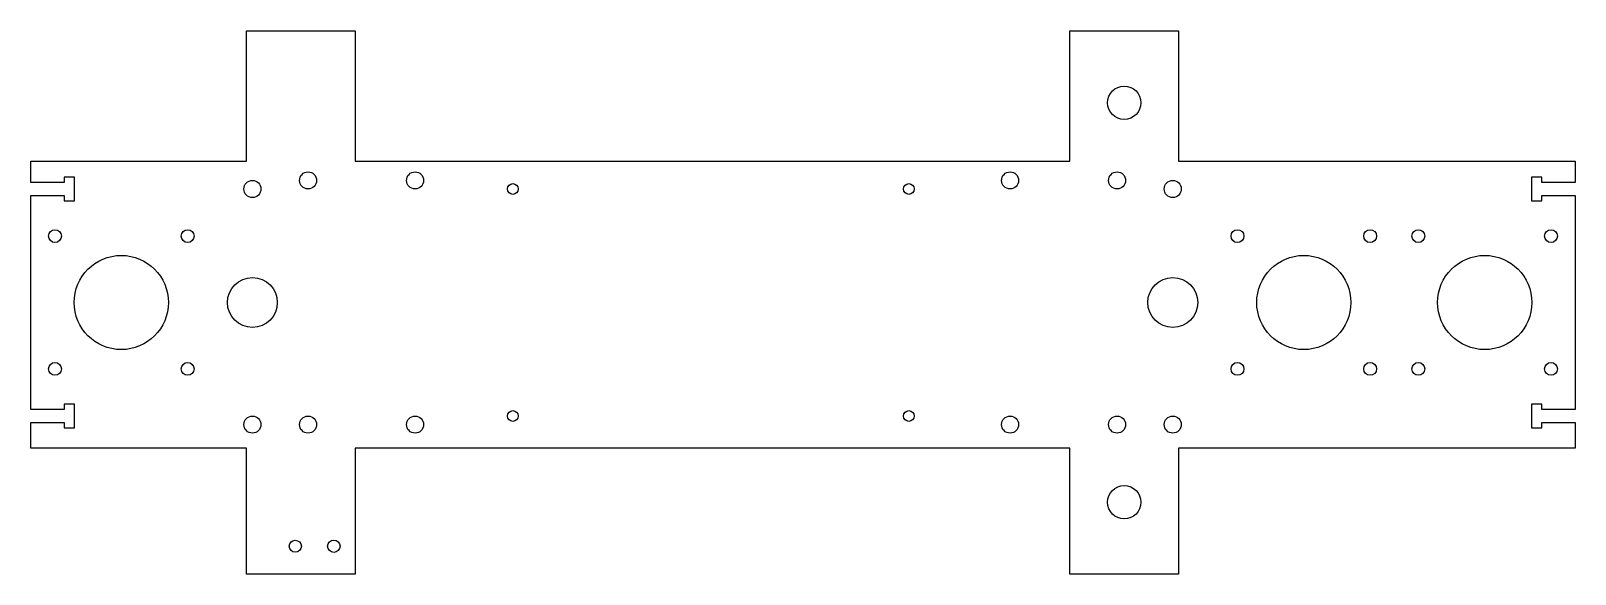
# Model space of a CAD drawing. Extents: x -267 to 94, y -63 to 63.
import ezdxf

# ---------------------------------------------------------------- set-up
doc = ezdxf.new("R2010")
doc.units = 0
doc.layers.get('0').update_dxf_attribs({"linetype": 'CONTINUOUS'})

msp = doc.modelspace()

# ---------------------------------------------------------------- linework, layer by layer
msp.add_lwpolyline([(94, 28), (86.2, 28), (86.2, 29.25), (83.8, 29.25), (83.8, 23.75), (86.2, 23.75), (86.2, 25), (94, 25), (94, -25), (86.2, -25), (86.2, -23.75), (83.8, -23.75), (83.8, -29.25), (86.2, -29.25), (86.2, -28), (94, -28), (94, -34), (1.38, -34), (1.38, -63.4), (-24.02, -63.4), (-24.02, -34), (-190.98, -34), (-190.98, -63.4), (-216.38, -63.4), (-216.38, -34), (-266.75, -34), (-266.75, -28), (-258.95, -28), (-258.95, -29.25), (-256.55, -29.25), (-256.55, -23.75), (-258.95, -23.75), (-258.95, -25), (-266.75, -25), (-266.75, 25), (-258.95, 25), (-258.95, 23.75), (-256.55, 23.75), (-256.55, 29.25), (-258.95, 29.25), (-258.95, 28), (-266.75, 28), (-266.75, 33), (-216.38, 33), (-216.38, 63.4), (-190.98, 63.4), (-190.98, 33), (-24.02, 33), (-24.02, 63.4), (1.38, 63.4), (1.38, 33), (94, 33)], close=True)
for centre, radius in [((-11.32, 46.63), 3.9), ((-202, 28.5), 2), ((-177, 28.5), 2), ((-38, 28.5), 2), ((-13, 28.5), 2), ((-215, 26.5), 2), ((-154.16, 26.5), 1.25), ((-61.66, 26.5), 1.25), ((0, 26.5), 2), ((-261.13, 15.5), 1.5), ((-230.13, 15.5), 1.5), ((15.12, 15.5), 1.5), ((46.12, 15.5), 1.5), ((57.38, 15.5), 1.5), ((88.37, 15.5), 1.5), ((-245.63, 0), 11), ((30.62, 0), 11), ((72.88, 0), 11), ((-215, 0), 5.82), ((0, 0), 5.83), ((-261.13, -15.5), 1.5), ((-230.13, -15.5), 1.5), ((15.12, -15.5), 1.5), ((46.12, -15.5), 1.5), ((57.38, -15.5), 1.5), ((88.37, -15.5), 1.5), ((-154.16, -26.5), 1.25), ((-61.66, -26.5), 1.25), ((-215, -28.5), 2), ((-202, -28.5), 2), ((-177, -28.5), 2), ((-38, -28.5), 2), ((-13, -28.5), 2), ((0, -28.5), 2), ((-11.32, -46.63), 3.9), ((-204.98, -56.9), 1.41), ((-195.98, -56.9), 1.45)]:
    msp.add_circle(centre, radius)

doc.saveas('drawing.dxf')
